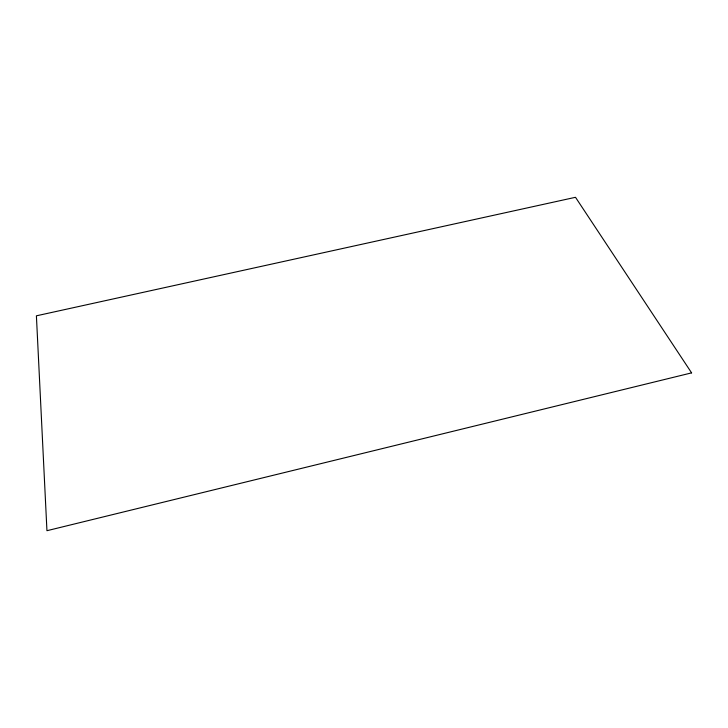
<?xml version="1.0" encoding="UTF-8"?>
<svg xmlns="http://www.w3.org/2000/svg" width="728" height="728" viewBox="0 0 728 728"><rect width="100%" height="100%" fill="white"/><g stroke="black" fill="none" stroke-linecap="round" stroke-linejoin="round"><path stroke-width="1.09" d="M691.6 372.873L46.947 530.703L36.4 315.816L575.502 197.297L691.6 372.873"/></g></svg>
